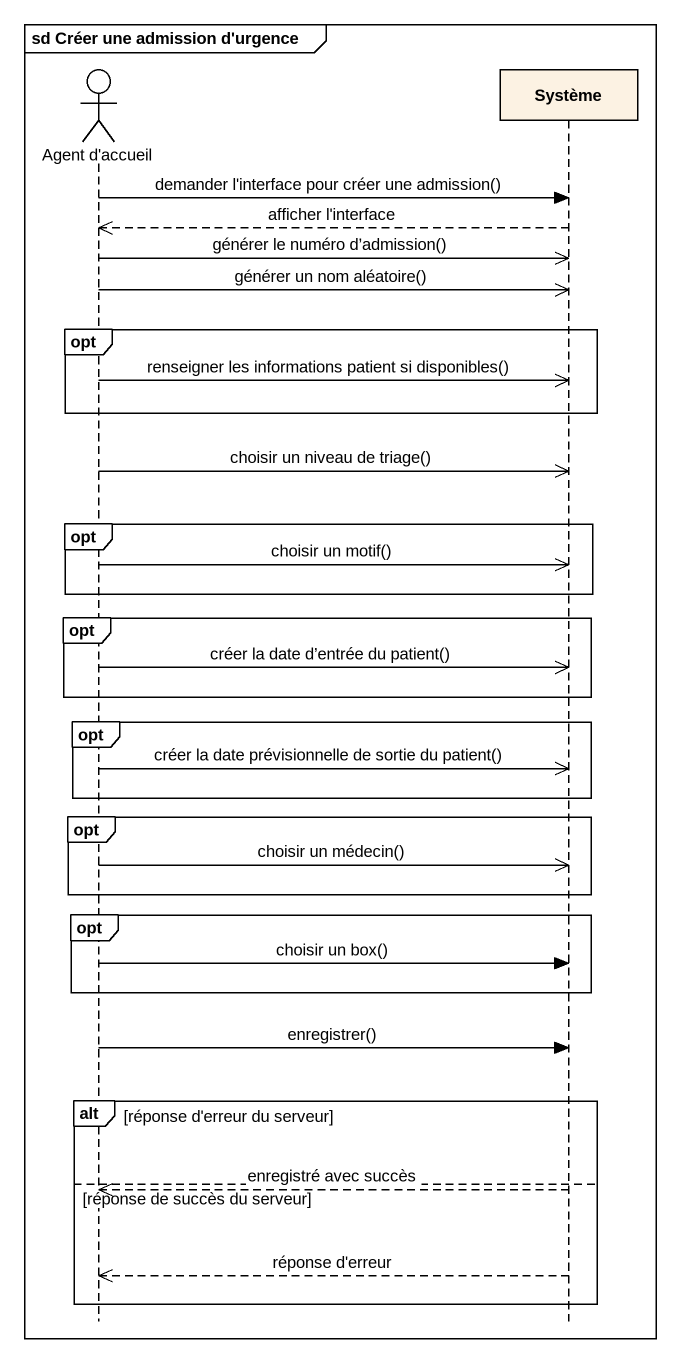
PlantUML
@startuml
mainframe sd Créer une admission d'urgence
hide footbox
actor "Agent d'accueil" as Agent_d_accueil
participant Système

Agent_d_accueil -> Système : demander l'interface pour créer une admission()
Système -->> Agent_d_accueil : afficher l'interface
Agent_d_accueil ->> Système : générer le numéro d’admission()
Agent_d_accueil ->> Système : générer un nom aléatoire()
opt
  Agent_d_accueil ->> Système : renseigner les informations patient si disponibles()
end
Agent_d_accueil ->> Système : choisir un niveau de triage()
opt
  Agent_d_accueil ->> Système : choisir un motif()
end
opt
  Agent_d_accueil ->> Système : créer la date d’entrée du patient()
end
opt
  Agent_d_accueil ->> Système : créer la date prévisionnelle de sortie du patient()
end
opt
  Agent_d_accueil ->> Système : choisir un médecin()
end
opt
  Agent_d_accueil -> Système : choisir un box()
end
Agent_d_accueil -> Système : enregistrer()
alt réponse d'erreur du serveur
else réponse de succès du serveur
  Système -->> Agent_d_accueil : enregistré avec succès
  Système -->> Agent_d_accueil : réponse d'erreur
end
@enduml
